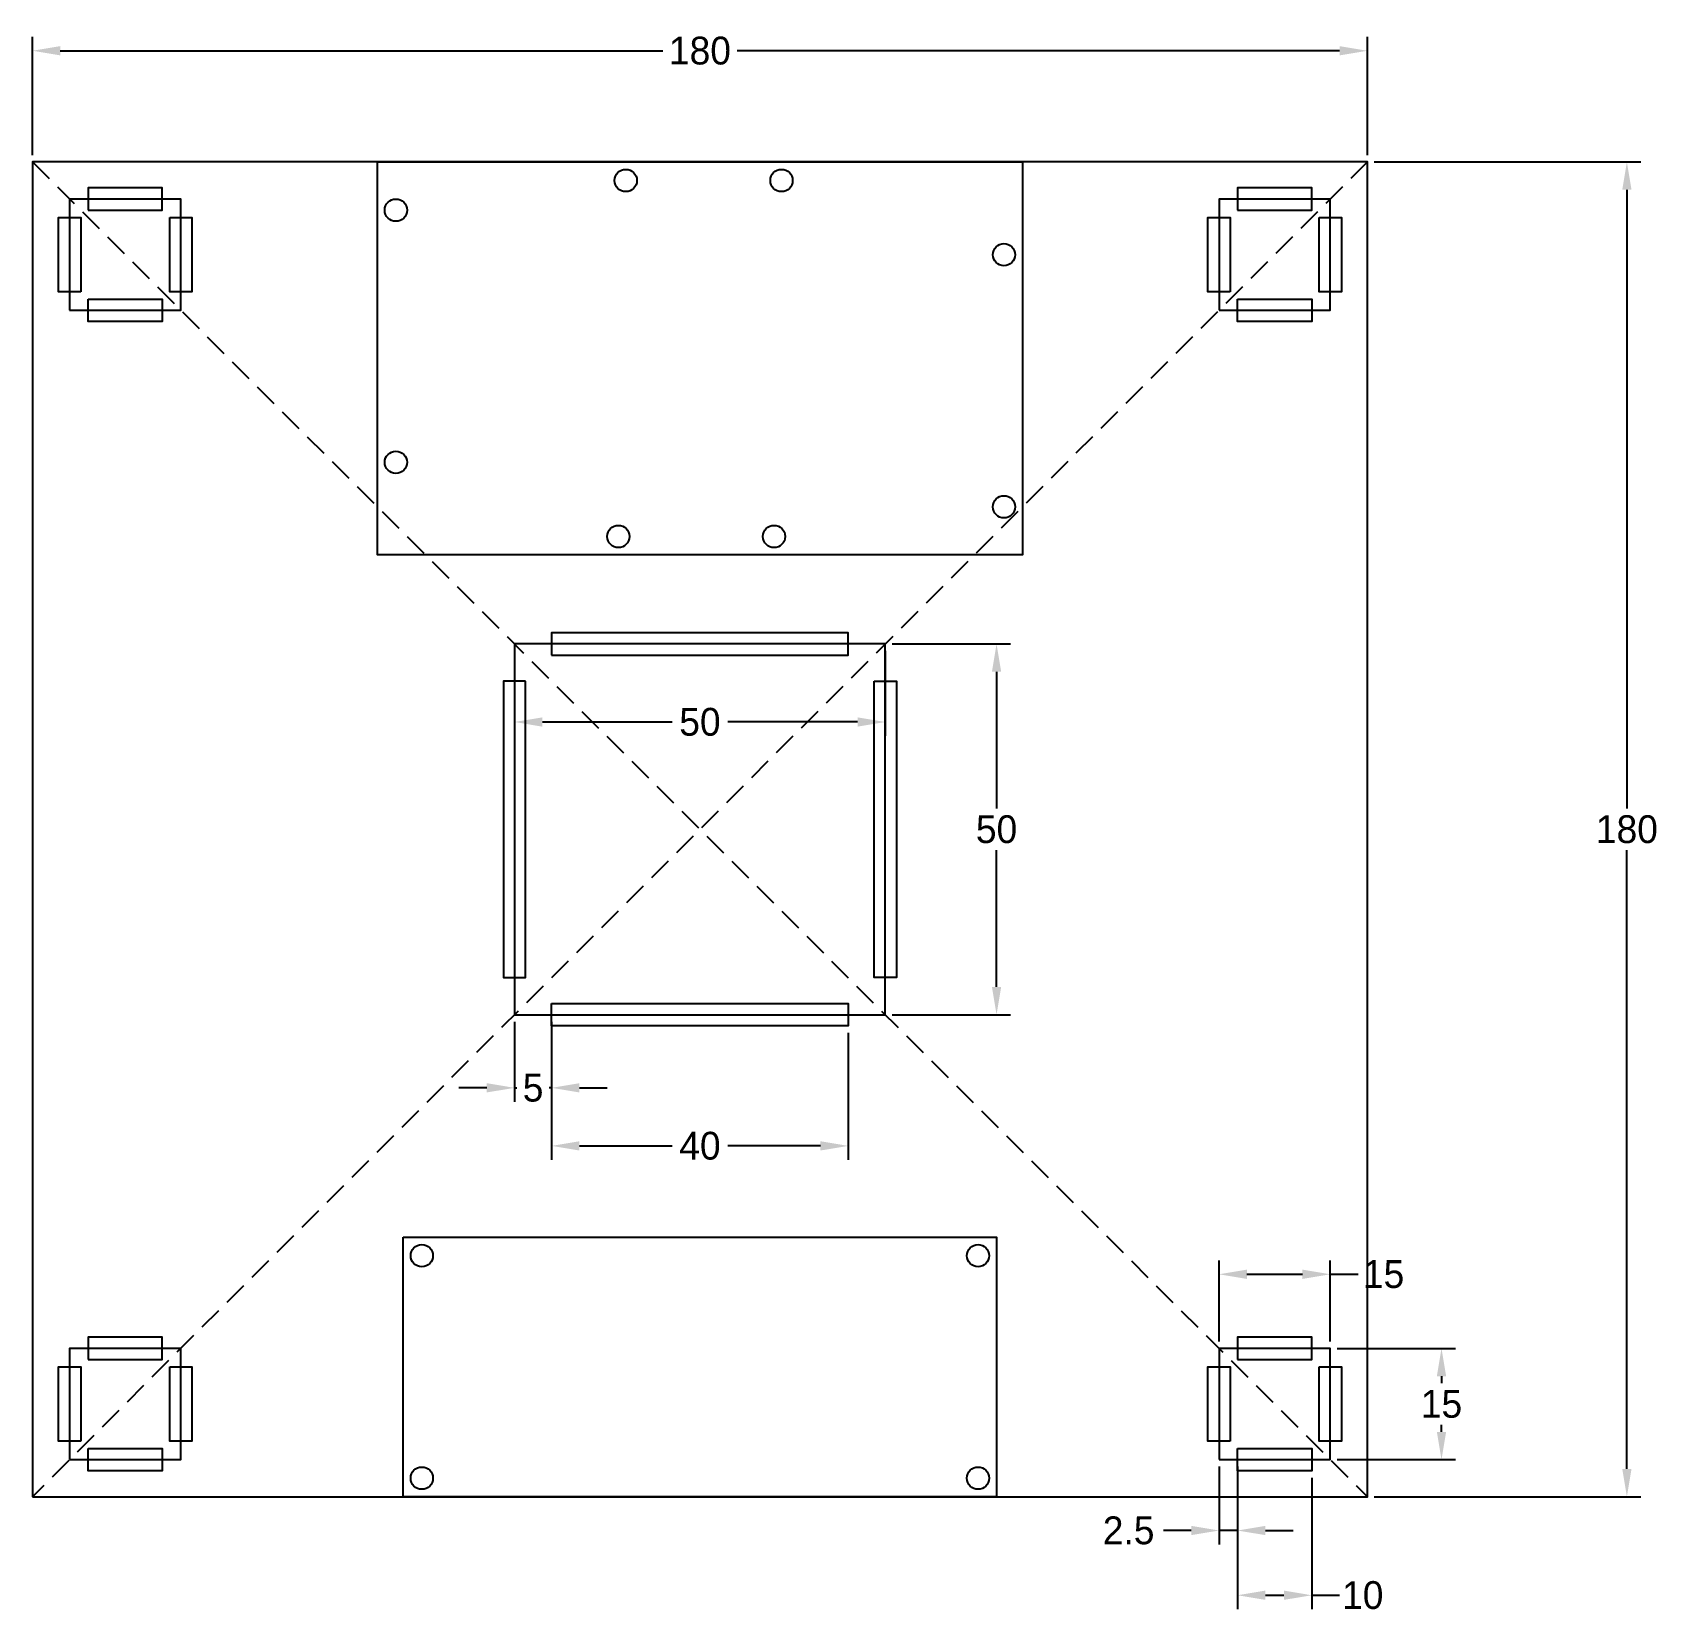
# Model space of a CAD drawing. Header units: millimetres. Extents: x 0 to 219, y -16 to 197.
import ezdxf

# ---------------------------------------------------------------- set-up
doc = ezdxf.new("R2010")
doc.units = ezdxf.units.MM
doc.header["$LTSCALE"] = 0.5
doc.linetypes.add('HIDDEN', pattern=[9.525, 6.35, -3.175])
for name, color, linetype in [('Dim', 4, 'Continuous'), ('Engrave', 30, 'Continuous'), ('Hide', 3, 'HIDDEN')]:
    doc.layers.add(name, color=color, linetype=linetype)
doc.dimstyles.new('ISO-25', dxfattribs={"dimtxt": 2.5, "dimasz": 2.5, "dimexe": 1.25, "dimexo": 0.625, "dimtad": 1, "dimtxsty": 'Standard', "dimcen": 2.5, "dimadec": 0, "dimazin": 0, "dimtfac": 1, "dimtmove": 0, "dimatfit": 3, "dimfxl": 1, "dimarcsym": 0})

# ---------------------------------------------------------------- blocks, each defined once
blk = doc.blocks.new('*D1')
at = {"layer": 'Defpoints', "color": 0, "transparency": 16777216}
for p in [(180, 180), (180, 0), (215, 0)]:
    blk.add_point(p, dxfattribs=at)
at = {"layer": 'Dim', "color": 0, "lineweight": -2, "transparency": 16777216}
for p, q in [((180.9375, 180), (216.875, 180)), ((215, 176.25), (215, 92.8125)), ((215, 3.75), (215, 87.1875)), ((180.9375, 0), (216.875, 0))]:
    blk.add_line(p, q, dxfattribs=at)
at = {"layer": 'Dim', "color": 0, "transparency": 16777216}
for points in [[(214.375, 176.25), (215.625, 176.25), (215, 180)], [(214.375, 3.75), (215.625, 3.75), (215, 0)]]:
    blk.add_solid(points, dxfattribs=at)
at = {"layer": 'Dim', "color": 0, "transparency": 16777216, "insert": (215, 90), "char_height": 3.75, "attachment_point": 5}
blk.add_mtext('180', dxfattribs=at)
blk = doc.blocks.new('*D2')
at = {"layer": 'Defpoints', "color": 0, "transparency": 16777216}
for p in [(180, 195), (0, 180), (180, 180)]:
    blk.add_point(p, dxfattribs=at)
at = {"layer": 'Dim', "color": 0, "lineweight": -2, "transparency": 16777216}
for p, q in [((0, 180.9375), (0, 196.875)), ((180, 180.9375), (180, 196.875)), ((3.75, 195), (85, 195)), ((176.25, 195), (95, 195))]:
    blk.add_line(p, q, dxfattribs=at)
at = {"layer": 'Dim', "color": 0, "transparency": 16777216}
for points in [[(3.75, 195.625), (3.75, 194.375), (0, 195)], [(176.25, 195.625), (176.25, 194.375), (180, 195)]]:
    blk.add_solid(points, dxfattribs=at)
at = {"layer": 'Dim', "color": 0, "transparency": 16777216, "insert": (90, 195), "char_height": 3.75, "attachment_point": 5}
blk.add_mtext('180', dxfattribs=at)
blk = doc.blocks.new('*D4')
at = {"layer": 'Defpoints', "color": 0, "transparency": 16777216}
for p in [(115, 115), (115, 65), (130, 65)]:
    blk.add_point(p, dxfattribs=at)
at = {"layer": 'Dim', "color": 0, "lineweight": -2, "transparency": 16777216}
for p, q in [((115.9375, 115), (131.875, 115)), ((130, 111.25), (130, 92.8125)), ((130, 68.75), (130, 87.1875)), ((115.9375, 65), (131.875, 65))]:
    blk.add_line(p, q, dxfattribs=at)
at = {"layer": 'Dim', "color": 0, "transparency": 16777216}
for points in [[(129.375, 111.25), (130.625, 111.25), (130, 115)], [(129.375, 68.75), (130.625, 68.75), (130, 65)]]:
    blk.add_solid(points, dxfattribs=at)
at = {"layer": 'Dim', "color": 0, "transparency": 16777216, "insert": (130, 90), "char_height": 3.75, "attachment_point": 5}
blk.add_mtext('50', dxfattribs=at)
blk = doc.blocks.new('*D5')
at = {"layer": 'Defpoints', "color": 0, "transparency": 16777216}
for p in [(175, 20), (175, 5), (190, 5)]:
    blk.add_point(p, dxfattribs=at)
at = {"layer": 'Dim', "color": 0, "lineweight": -2}
for p, q in [((175.9375, 20), (191.875, 20)), ((190, 16.25), (190, 15.3125)), ((190, 8.75), (190, 9.6875)), ((175.9375, 5), (191.875, 5))]:
    blk.add_line(p, q, dxfattribs=at)
at = {"layer": 'Dim', "color": 0}
for points in [[(189.375, 16.25), (190.625, 16.25), (190, 20)], [(189.375, 8.75), (190.625, 8.75), (190, 5)]]:
    blk.add_solid(points, dxfattribs=at)
at = {"layer": 'Dim', "color": 0, "insert": (190, 12.5), "char_height": 3.75, "attachment_point": 5}
blk.add_mtext('15', dxfattribs=at)
blk = doc.blocks.new('*D6')
at = {"layer": 'Defpoints', "color": 0, "transparency": 16777216}
for p in [(175, 30), (160, 20), (175, 20)]:
    blk.add_point(p, dxfattribs=at)
at = {"layer": 'Dim', "color": 0, "lineweight": -2}
for p, q in [((160, 20.9375), (160, 31.875)), ((175, 20.9375), (175, 31.875)), ((163.75, 30), (171.25, 30)), ((175, 30), (178.75, 30))]:
    blk.add_line(p, q, dxfattribs=at)
at = {"layer": 'Dim', "color": 0}
for points in [[(163.75, 30.625), (163.75, 29.375), (160, 30)], [(171.25, 30.625), (171.25, 29.375), (175, 30)]]:
    blk.add_solid(points, dxfattribs=at)
at = {"layer": 'Dim', "color": 0, "insert": (182.1875, 30), "char_height": 3.75, "attachment_point": 5}
blk.add_mtext('15', dxfattribs=at)
blk = doc.blocks.new('*D12')
at = {"layer": 'Defpoints', "color": 0, "transparency": 16777216}
for p in [(160, 5), (162.5, 5), (160, -4.56)]:
    blk.add_point(p, dxfattribs=at)
at = {"layer": 'Dim', "color": 0, "lineweight": -2}
for p, q in [((160, 4.06), (160, -6.43)), ((162.5, 4.06), (162.5, -6.43)), ((156.25, -4.56), (152.5, -4.56)), ((162.5, -4.56), (160, -4.56)), ((166.25, -4.56), (170, -4.56))]:
    blk.add_line(p, q, dxfattribs=at)
at = {"layer": 'Dim', "color": 0}
for points in [[(156.25, -3.93), (156.25, -5.18), (160, -4.56)], [(166.25, -3.93), (166.25, -5.18), (162.5, -4.56)]]:
    blk.add_solid(points, dxfattribs=at)
at = {"layer": 'Dim', "color": 0, "insert": (147.81, -4.56), "char_height": 3.75, "attachment_point": 5}
blk.add_mtext('2.5', dxfattribs=at)
blk = doc.blocks.new('*D13')
at = {"layer": 'Defpoints', "color": 0, "transparency": 16777216}
for p in [(162.5, 3.5), (172.5, 3.5), (172.5, -13.29)]:
    blk.add_point(p, dxfattribs=at)
at = {"layer": 'Dim', "color": 0, "lineweight": -2}
for p, q in [((162.5, 2.56), (162.5, -15.16)), ((172.5, 2.56), (172.5, -15.16)), ((166.25, -13.29), (168.75, -13.29)), ((172.5, -13.29), (176.25, -13.29))]:
    blk.add_line(p, q, dxfattribs=at)
at = {"layer": 'Dim', "color": 0}
for points in [[(166.25, -12.66), (166.25, -13.91), (162.5, -13.29)], [(168.75, -12.66), (168.75, -13.91), (172.5, -13.29)]]:
    blk.add_solid(points, dxfattribs=at)
at = {"layer": 'Dim', "color": 0, "insert": (179.38, -13.29), "char_height": 3.75, "attachment_point": 5}
blk.add_mtext('10', dxfattribs=at)
blk = doc.blocks.new('*D14')
at = {"layer": 'Defpoints', "color": 0, "transparency": 16777216}
for p in [(65, 65), (70, 65), (70, 55.14)]:
    blk.add_point(p, dxfattribs=at)
at = {"layer": 'Dim', "color": 0, "lineweight": -2}
for p, q in [((65, 64.06), (65, 53.27)), ((70, 64.06), (70, 53.27)), ((61.25, 55.14), (57.5, 55.14)), ((65, 55.14), (65.31, 55.14)), ((70, 55.14), (69.69, 55.14)), ((73.75, 55.14), (77.5, 55.14))]:
    blk.add_line(p, q, dxfattribs=at)
at = {"layer": 'Dim', "color": 0}
for points in [[(61.25, 55.77), (61.25, 54.52), (65, 55.14)], [(73.75, 55.77), (73.75, 54.52), (70, 55.14)]]:
    blk.add_solid(points, dxfattribs=at)
at = {"layer": 'Dim', "color": 0, "insert": (67.5, 55.14), "char_height": 3.75, "attachment_point": 5}
blk.add_mtext('5', dxfattribs=at)
blk = doc.blocks.new('*D15')
at = {"layer": 'Defpoints', "color": 0, "transparency": 16777216}
for p in [(70, 63.5), (110, 63.5), (70, 47.31)]:
    blk.add_point(p, dxfattribs=at)
at = {"layer": 'Dim', "color": 0, "lineweight": -2}
for p, q in [((70, 62.56), (70, 45.44)), ((110, 62.56), (110, 45.44)), ((73.75, 47.31), (86.25, 47.31)), ((106.25, 47.31), (93.75, 47.31))]:
    blk.add_line(p, q, dxfattribs=at)
at = {"layer": 'Dim', "color": 0}
for points in [[(73.75, 47.94), (73.75, 46.69), (70, 47.31)], [(106.25, 47.94), (106.25, 46.69), (110, 47.31)]]:
    blk.add_solid(points, dxfattribs=at)
at = {"layer": 'Dim', "color": 0, "insert": (90, 47.31), "char_height": 3.75, "attachment_point": 5}
blk.add_mtext('40', dxfattribs=at)
blk = doc.blocks.new('*D18')
at = {"layer": 'Defpoints', "color": 0, "transparency": 16777216}
for p in [(65, 115), (115, 115), (115, 104.48)]:
    blk.add_point(p, dxfattribs=at)
at = {"layer": 'Dim', "color": 0, "lineweight": -2, "transparency": 16777216}
for p, q in [((65, 114.06), (65, 102.6)), ((115, 114.06), (115, 102.6)), ((68.75, 104.48), (86.25, 104.48)), ((111.25, 104.48), (93.75, 104.48))]:
    blk.add_line(p, q, dxfattribs=at)
at = {"layer": 'Dim', "color": 0, "transparency": 16777216}
for points in [[(68.75, 105.1), (68.75, 103.85), (65, 104.48)], [(111.25, 105.1), (111.25, 103.85), (115, 104.48)]]:
    blk.add_solid(points, dxfattribs=at)
at = {"layer": 'Dim', "color": 0, "transparency": 16777216, "insert": (90, 104.48), "char_height": 3.75, "attachment_point": 5}
blk.add_mtext('50', dxfattribs=at)

msp = doc.modelspace()

# ---------------------------------------------------------------- linework, layer by layer
for points in [[(0, 0), (180, 0), (180, 180), (0, 180)], [(46.5, 180), (133.5, 180), (133.5, 127), (46.5, 127)], [(7.5, 173.5), (17.5, 173.5), (17.5, 176.5), (7.5, 176.5)], [(162.5, 173.5), (172.5, 173.5), (172.5, 176.5), (162.5, 176.5)], [(6.5, 162.5), (3.5, 162.5), (3.5, 172.5), (6.5, 172.5)], [(18.5, 172.5), (21.5, 172.5), (21.5, 162.5), (18.5, 162.5)], [(161.5, 162.5), (158.5, 162.5), (158.5, 172.5), (161.5, 172.5)], [(173.5, 172.5), (176.5, 172.5), (176.5, 162.5), (173.5, 162.5)], [(7.5, 161.5), (17.5, 161.5), (17.5, 158.5), (7.5, 158.5)], [(162.5, 161.5), (172.5, 161.5), (172.5, 158.5), (162.5, 158.5)], [(70, 113.5), (110, 113.5), (110, 116.5), (70, 116.5)], [(66.5, 110), (63.5, 110), (63.5, 70), (66.5, 70)], [(113.5, 110), (116.5, 110), (116.5, 70), (113.5, 70)], [(70, 66.5), (110, 66.5), (110, 63.5), (70, 63.5)], [(7.5, 18.5), (17.5, 18.5), (17.5, 21.5), (7.5, 21.5)], [(162.5, 18.5), (172.5, 18.5), (172.5, 21.5), (162.5, 21.5)], [(6.5, 7.5), (3.5, 7.5), (3.5, 17.5), (6.5, 17.5)], [(18.5, 17.5), (21.5, 17.5), (21.5, 7.5), (18.5, 7.5)], [(161.5, 7.5), (158.5, 7.5), (158.5, 17.5), (161.5, 17.5)], [(173.5, 17.5), (176.5, 17.5), (176.5, 7.5), (173.5, 7.5)], [(7.5, 6.5), (17.5, 6.5), (17.5, 3.5), (7.5, 3.5)], [(162.5, 6.5), (172.5, 6.5), (172.5, 3.5), (162.5, 3.5)]]:
    msp.add_lwpolyline(points, close=True)
for centre in [(80, 177.5), (101, 177.5), (49, 173.5), (131, 167.5), (49, 139.5), (131, 133.5), (79, 129.5), (100, 129.5), (52.5, 32.5), (127.5, 32.5), (52.5, 2.5), (127.5, 2.5)]:
    msp.add_circle(centre, 1.5)
at = {"layer": 'Engrave'}
for points in [[(133.5, 127), (46.5, 127), (46.5, 180), (133.5, 180)], [(5, 160), (20, 160), (20, 175), (5, 175)], [(160, 160), (175, 160), (175, 175), (160, 175)], [(65, 65), (115, 65), (115, 115), (65, 115)], [(50, 35), (130, 35), (130, 0), (50, 0)], [(5, 5), (20, 5), (20, 20), (5, 20)], [(160, 5), (175, 5), (175, 20), (160, 20)]]:
    msp.add_lwpolyline(points, close=True, dxfattribs=at)
at = {"layer": 'Hide'}
for p, q in [((0, 180), (180, 0)), ((180, 180), (0, 0))]:
    msp.add_line(p, q, dxfattribs=at)

# ---------------------------------------------------------------- dimensions: what is measured, and where the dimension line sits
at = {"layer": 'Dim'}
for base, p1, p2, picture, middle in [((180, 195), (0, 180), (180, 180), '*D2', (90, 195)), ((115, 104.48), (65, 115), (115, 115), '*D18', (90, 104.48)), ((175, 30), (160, 20), (175, 20), '*D6', (182.188, 30)), ((172.5, -13.286), (162.5, 3.5), (172.5, 3.5), '*D13', (179.375, -13.286))]:
    dim = msp.add_linear_dim(base=base, p1=p1, p2=p2, dimstyle='ISO-25', override={"dimscale": 1.5, "dimtad": 0, "dimtih": 1, "dimtoh": 1, "dimdsep": 46}, dxfattribs=at)
    dim.commit()
    dim.dimension.update_dxf_attribs({"geometry": picture, "text_midpoint": middle})
for base, p1, p2, picture, middle in [((215, 0), (180, 180), (180, 0), '*D1', (215, 90)), ((130, 65), (115, 115), (115, 65), '*D4', (130, 90))]:
    dim = msp.add_linear_dim(base=base, p1=p1, p2=p2, angle=90, dimstyle='ISO-25', override={"dimscale": 1.5, "dimtad": 0, "dimtih": 1, "dimtoh": 1, "dimdsep": 46}, dxfattribs=at)
    dim.commit()
    dim.dimension.update_dxf_attribs({"geometry": picture, "text_midpoint": middle})
for p1, p2, distance, picture, middle in [((65, 65), (70, 65), -9.858, '*D14', (67.5, 55.142)), ((110, 63.5), (70, 63.5), 16.186, '*D15', (90, 47.314)), ((175, 20), (175, 5), 15, '*D5', (190, 12.5)), ((162.5, 5), (160, 5), 9.557, '*D12', (147.812, -4.557))]:
    dim = msp.add_aligned_dim(p1=p1, p2=p2, distance=distance, dimstyle='ISO-25', override={"dimscale": 1.5, "dimtad": 0, "dimtih": 1, "dimtoh": 1, "dimdsep": 46}, dxfattribs=at)
    dim.commit()
    dim.dimension.update_dxf_attribs({"geometry": picture, "text_midpoint": middle})

doc.saveas('drawing.dxf')
